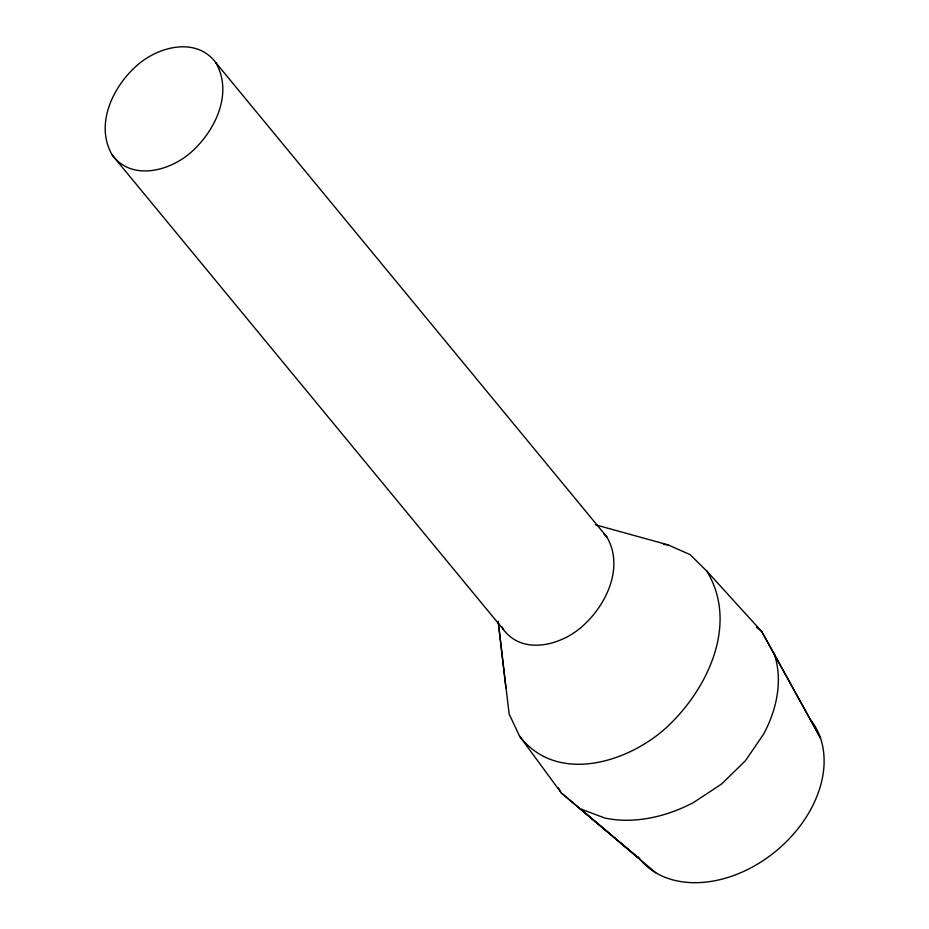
<?xml version="1.0" encoding="UTF-8"?>
<svg xmlns="http://www.w3.org/2000/svg" width="929" height="929" viewBox="0 0 929 929"><rect width="100%" height="100%" fill="white"/><g stroke="black" fill="none" stroke-linecap="round" stroke-linejoin="round"><path stroke-width="1.39" d="M663.689 544.452L667.974 544.835L690.003 554.578L706.783 571.068L761.699 631.488L820.423 737.893L761.699 631.488L756.427 627.087M595.303 524.757L667.974 544.835M655.7 872.714L561.29 792.948L519.566 736.163L509.15 714.041L498.258 622.233M519.566 736.163C556.68 784.482 627.145 762.93 665.698 728.197C707.201 690.398 739.194 624.137 706.783 571.068M215.725 62.557C195.729 35.778 156.177 47.135 135.355 66.911C112.084 88.267 94.909 125.322 112.293 155.178L503.344 629.456C523.341 656.222 562.881 644.865 583.714 625.089C606.985 603.734 624.16 566.69 606.776 536.823L215.725 62.557C233.109 92.412 215.923 129.468 192.663 150.823C171.83 170.599 132.29 181.945 112.293 155.178M603.722 533.722L606.776 536.823M558.434 787.931L561.29 792.948L639.698 858.988L580.265 808.776L604.779 818.031A132.464 96.419 -39.5 0 0 693.638 802.459L721.612 783.995L745.499 760.654L763.661 734.015A124.95 90.949 -39.5 0 0 773.834 652.82M502.217 626.959L503.344 629.456M498.176 621.257L505.84 687.808M810.227 719.418A110.179 80.208 -39.5 0 1 774.089 852.625A110.179 80.208 -39.5 0 1 638.002 856.793"/></g></svg>
